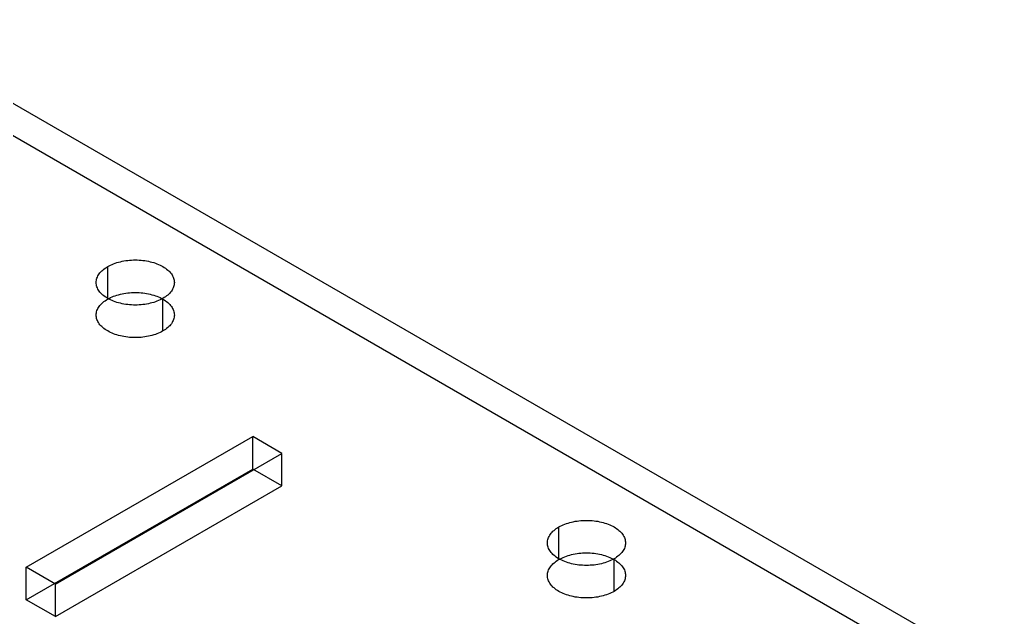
# Model space of a CAD drawing. Header units: inches. Extents: x 3 to 201, y 3 to 129.
# Drawn here: x 172.812 to 175.821, y 74.75 to 76.577 of the extents above; entities that cross this region are included whole.
import ezdxf

# ---------------------------------------------------------------- set-up
doc = ezdxf.new("R2010")
doc.units = ezdxf.units.IN
doc.header["$MEASUREMENT"] = 0

msp = doc.modelspace()

# ---------------------------------------------------------------- linework, layer by layer
at = {"layer": 'OUTLINE'}
for p, q in [((175.8212, 74.5719), (172.3476, 76.5775)), ((175.8212, 74.4724), (172.3476, 76.4779)), ((173.1248, 75.8386), (173.1303, 75.8397)), ((173.1303, 75.8397), (173.136, 75.8406)), ((173.136, 75.8406), (173.1417, 75.8413)), ((173.1417, 75.8413), (173.1475, 75.8419)), ((173.1475, 75.8419), (173.1533, 75.8423)), ((173.1533, 75.8423), (173.1591, 75.8426)), ((173.1591, 75.8426), (173.165, 75.8427)), ((173.165, 75.8427), (173.1709, 75.8426)), ((173.1709, 75.8426), (173.1767, 75.8423)), ((173.1767, 75.8423), (173.1825, 75.8419)), ((173.1825, 75.8419), (173.1883, 75.8413)), ((173.1883, 75.8413), (173.194, 75.8406)), ((173.194, 75.8406), (173.1996, 75.8397)), ((173.1996, 75.8397), (173.2052, 75.8386)), ((173.0626, 75.8092), (173.0658, 75.812)), ((173.0658, 75.812), (173.0691, 75.8148)), ((173.0691, 75.8148), (173.0727, 75.8175)), ((173.0727, 75.8175), (173.0766, 75.82)), ((173.0766, 75.82), (173.0806, 75.8225)), ((173.0806, 75.8225), (173.0848, 75.8248)), ((173.0806, 75.7229), (173.0806, 75.8225)), ((173.0848, 75.8248), (173.0893, 75.827)), ((173.0893, 75.827), (173.0939, 75.8291)), ((173.0939, 75.8291), (173.0987, 75.831)), ((173.0987, 75.831), (173.1036, 75.8329)), ((173.1036, 75.8329), (173.1087, 75.8345)), ((173.1087, 75.8345), (173.114, 75.836)), ((173.114, 75.836), (173.1193, 75.8374)), ((173.1193, 75.8374), (173.1248, 75.8386)), ((173.2052, 75.8386), (173.2107, 75.8374)), ((173.2107, 75.8374), (173.216, 75.836)), ((173.216, 75.836), (173.2213, 75.8345)), ((173.2213, 75.8345), (173.2264, 75.8329)), ((173.2264, 75.8329), (173.2313, 75.831)), ((173.2313, 75.831), (173.2361, 75.8291)), ((173.2361, 75.8291), (173.2407, 75.827)), ((173.2407, 75.827), (173.2451, 75.8248)), ((173.2451, 75.8248), (173.2494, 75.8225)), ((173.2494, 75.8225), (173.2534, 75.82)), ((173.2534, 75.82), (173.2573, 75.8175)), ((173.2573, 75.8175), (173.2609, 75.8148)), ((173.2609, 75.8148), (173.2642, 75.812)), ((173.2642, 75.812), (173.2674, 75.8092)), ((173.0458, 75.7771), (173.0462, 75.7805)), ((173.0462, 75.7805), (173.0469, 75.7839)), ((173.0469, 75.7839), (173.0479, 75.7872)), ((173.0479, 75.7872), (173.0492, 75.7905)), ((173.0492, 75.7905), (173.0508, 75.7937)), ((173.0508, 75.7937), (173.0526, 75.797)), ((173.0526, 75.797), (173.0547, 75.8001)), ((173.0547, 75.8001), (173.0571, 75.8032)), ((173.0571, 75.8032), (173.0597, 75.8062)), ((173.0597, 75.8062), (173.0626, 75.8092)), ((173.2674, 75.8092), (173.2703, 75.8062)), ((173.2703, 75.8062), (173.2729, 75.8032)), ((173.2729, 75.8032), (173.2753, 75.8001)), ((173.2753, 75.8001), (173.2774, 75.797)), ((173.2774, 75.797), (173.2792, 75.7937)), ((173.2792, 75.7937), (173.2808, 75.7905)), ((173.2808, 75.7905), (173.2821, 75.7872)), ((173.2821, 75.7872), (173.2831, 75.7839)), ((173.2831, 75.7839), (173.2838, 75.7805)), ((173.2838, 75.7805), (173.2842, 75.7771)), ((173.0456, 75.7737), (173.0458, 75.7771)), ((173.0458, 75.7704), (173.0456, 75.7737)), ((173.0462, 75.767), (173.0458, 75.7704)), ((173.0469, 75.7636), (173.0462, 75.767)), ((173.0479, 75.7603), (173.0469, 75.7636)), ((173.0492, 75.757), (173.0479, 75.7603)), ((173.0508, 75.7537), (173.0492, 75.757)), ((173.0526, 75.7505), (173.0508, 75.7537)), ((173.0547, 75.7474), (173.0526, 75.7505)), ((173.2774, 75.7505), (173.2753, 75.7474)), ((173.2792, 75.7537), (173.2774, 75.7505)), ((173.2808, 75.757), (173.2792, 75.7537)), ((173.2821, 75.7603), (173.2808, 75.757)), ((173.2831, 75.7636), (173.2821, 75.7603)), ((173.2838, 75.767), (173.2831, 75.7636)), ((173.2842, 75.7704), (173.2838, 75.767)), ((173.2842, 75.7771), (173.2844, 75.7737)), ((173.2844, 75.7737), (173.2842, 75.7704)), ((173.0571, 75.7443), (173.0547, 75.7474)), ((173.0597, 75.7413), (173.0571, 75.7443)), ((173.0626, 75.7383), (173.0597, 75.7413)), ((173.0658, 75.7355), (173.0626, 75.7383)), ((173.0691, 75.7327), (173.0658, 75.7355)), ((173.0727, 75.73), (173.0691, 75.7327)), ((173.0766, 75.7275), (173.0727, 75.73)), ((173.0727, 75.7179), (173.0766, 75.7205)), ((173.0806, 75.725), (173.0766, 75.7275)), ((173.0766, 75.7205), (173.0806, 75.7229)), ((173.0806, 75.7229), (173.0848, 75.7253)), ((173.0848, 75.7227), (173.0806, 75.725)), ((173.0848, 75.7253), (173.0893, 75.7275)), ((173.0893, 75.7205), (173.0848, 75.7227)), ((173.0893, 75.7275), (173.0939, 75.7296)), ((173.0939, 75.7184), (173.0893, 75.7205)), ((173.0939, 75.7296), (173.0987, 75.7315)), ((173.0987, 75.7315), (173.1036, 75.7333)), ((173.1036, 75.7333), (173.1087, 75.735)), ((173.1087, 75.735), (173.114, 75.7365)), ((173.114, 75.7365), (173.1193, 75.7379)), ((173.1193, 75.7379), (173.1248, 75.7391)), ((173.1248, 75.7391), (173.1303, 75.7402)), ((173.1303, 75.7402), (173.136, 75.7411)), ((173.136, 75.7411), (173.1417, 75.7418)), ((173.1417, 75.7418), (173.1475, 75.7424)), ((173.1475, 75.7424), (173.1533, 75.7428)), ((173.1533, 75.7428), (173.1591, 75.743)), ((173.1591, 75.743), (173.165, 75.7431)), ((173.165, 75.7431), (173.1709, 75.743)), ((173.1709, 75.743), (173.1767, 75.7428)), ((173.1767, 75.7428), (173.1825, 75.7424)), ((173.1825, 75.7424), (173.1883, 75.7418)), ((173.1883, 75.7418), (173.194, 75.7411)), ((173.194, 75.7411), (173.1996, 75.7402)), ((173.1996, 75.7402), (173.2052, 75.7391)), ((173.2052, 75.7391), (173.2107, 75.7379)), ((173.2107, 75.7379), (173.216, 75.7365)), ((173.216, 75.7365), (173.2213, 75.735)), ((173.2213, 75.735), (173.2264, 75.7333)), ((173.2264, 75.7333), (173.2313, 75.7315)), ((173.2313, 75.7315), (173.2361, 75.7296)), ((173.2361, 75.7296), (173.2407, 75.7275)), ((173.2407, 75.7205), (173.2361, 75.7184)), ((173.2407, 75.7275), (173.2451, 75.7253)), ((173.2451, 75.7227), (173.2407, 75.7205)), ((173.2451, 75.7253), (173.2494, 75.7229)), ((173.2494, 75.725), (173.2451, 75.7227)), ((173.2534, 75.7275), (173.2494, 75.725)), ((173.2494, 75.6255), (173.2494, 75.725)), ((173.2494, 75.7229), (173.2534, 75.7205)), ((173.2573, 75.73), (173.2534, 75.7275)), ((173.2534, 75.7205), (173.2573, 75.7179)), ((173.2609, 75.7327), (173.2573, 75.73)), ((173.2642, 75.7355), (173.2609, 75.7327)), ((173.2674, 75.7383), (173.2642, 75.7355)), ((173.2703, 75.7413), (173.2674, 75.7383)), ((173.2729, 75.7443), (173.2703, 75.7413)), ((173.2753, 75.7474), (173.2729, 75.7443)), ((173.0479, 75.6877), (173.0492, 75.691)), ((173.0492, 75.691), (173.0508, 75.6942)), ((173.0508, 75.6942), (173.0526, 75.6974)), ((173.0526, 75.6974), (173.0547, 75.7006)), ((173.0547, 75.7006), (173.0571, 75.7037)), ((173.0571, 75.7037), (173.0597, 75.7067)), ((173.0597, 75.7067), (173.0626, 75.7096)), ((173.0626, 75.7096), (173.0658, 75.7125)), ((173.0658, 75.7125), (173.0691, 75.7153)), ((173.0691, 75.7153), (173.0727, 75.7179)), ((173.0987, 75.7164), (173.0939, 75.7184)), ((173.1036, 75.7146), (173.0987, 75.7164)), ((173.1087, 75.713), (173.1036, 75.7146)), ((173.114, 75.7114), (173.1087, 75.713)), ((173.1193, 75.7101), (173.114, 75.7114)), ((173.1248, 75.7089), (173.1193, 75.7101)), ((173.1303, 75.7078), (173.1248, 75.7089)), ((173.136, 75.7069), (173.1303, 75.7078)), ((173.1417, 75.7062), (173.136, 75.7069)), ((173.1475, 75.7056), (173.1417, 75.7062)), ((173.1533, 75.7052), (173.1475, 75.7056)), ((173.1591, 75.7049), (173.1533, 75.7052)), ((173.165, 75.7048), (173.1591, 75.7049)), ((173.1709, 75.7049), (173.165, 75.7048)), ((173.1767, 75.7052), (173.1709, 75.7049)), ((173.1825, 75.7056), (173.1767, 75.7052)), ((173.1883, 75.7062), (173.1825, 75.7056)), ((173.194, 75.7069), (173.1883, 75.7062)), ((173.1996, 75.7078), (173.194, 75.7069)), ((173.2052, 75.7089), (173.1996, 75.7078)), ((173.2107, 75.7101), (173.2052, 75.7089)), ((173.216, 75.7114), (173.2107, 75.7101)), ((173.2213, 75.713), (173.216, 75.7114)), ((173.2264, 75.7146), (173.2213, 75.713)), ((173.2313, 75.7164), (173.2264, 75.7146)), ((173.2361, 75.7184), (173.2313, 75.7164)), ((173.2573, 75.7179), (173.2609, 75.7153)), ((173.2609, 75.7153), (173.2642, 75.7125)), ((173.2642, 75.7125), (173.2674, 75.7096)), ((173.2674, 75.7096), (173.2703, 75.7067)), ((173.2703, 75.7067), (173.2729, 75.7037)), ((173.2729, 75.7037), (173.2753, 75.7006)), ((173.2753, 75.7006), (173.2774, 75.6974)), ((173.2774, 75.6974), (173.2792, 75.6942)), ((173.2792, 75.6942), (173.2808, 75.691)), ((173.2808, 75.691), (173.2821, 75.6877)), ((173.0456, 75.6742), (173.0458, 75.6776)), ((173.0458, 75.6708), (173.0456, 75.6742)), ((173.0458, 75.6776), (173.0462, 75.681)), ((173.0462, 75.6675), (173.0458, 75.6708)), ((173.0462, 75.681), (173.0469, 75.6843)), ((173.0469, 75.6641), (173.0462, 75.6675)), ((173.0469, 75.6843), (173.0479, 75.6877)), ((173.0479, 75.6608), (173.0469, 75.6641)), ((173.0492, 75.6575), (173.0479, 75.6608)), ((173.2821, 75.6608), (173.2808, 75.6575)), ((173.2821, 75.6877), (173.2831, 75.6843)), ((173.2831, 75.6641), (173.2821, 75.6608)), ((173.2831, 75.6843), (173.2838, 75.681)), ((173.2838, 75.6675), (173.2831, 75.6641)), ((173.2838, 75.681), (173.2842, 75.6776)), ((173.2842, 75.6708), (173.2838, 75.6675)), ((173.2842, 75.6776), (173.2844, 75.6742)), ((173.2844, 75.6742), (173.2842, 75.6708)), ((173.0508, 75.6542), (173.0492, 75.6575)), ((173.0526, 75.651), (173.0508, 75.6542)), ((173.0547, 75.6478), (173.0526, 75.651)), ((173.0571, 75.6448), (173.0547, 75.6478)), ((173.0597, 75.6417), (173.0571, 75.6448)), ((173.0626, 75.6388), (173.0597, 75.6417)), ((173.0658, 75.6359), (173.0626, 75.6388)), ((173.0691, 75.6332), (173.0658, 75.6359)), ((173.0727, 75.6305), (173.0691, 75.6332)), ((173.0766, 75.6279), (173.0727, 75.6305)), ((173.2573, 75.6305), (173.2534, 75.6279)), ((173.2609, 75.6332), (173.2573, 75.6305)), ((173.2642, 75.6359), (173.2609, 75.6332)), ((173.2674, 75.6388), (173.2642, 75.6359)), ((173.2703, 75.6417), (173.2674, 75.6388)), ((173.2729, 75.6448), (173.2703, 75.6417)), ((173.2753, 75.6478), (173.2729, 75.6448)), ((173.2774, 75.651), (173.2753, 75.6478)), ((173.2792, 75.6542), (173.2774, 75.651)), ((173.2808, 75.6575), (173.2792, 75.6542)), ((173.0806, 75.6255), (173.0766, 75.6279)), ((173.0848, 75.6232), (173.0806, 75.6255)), ((173.0893, 75.6209), (173.0848, 75.6232)), ((173.0939, 75.6189), (173.0893, 75.6209)), ((173.0987, 75.6169), (173.0939, 75.6189)), ((173.1036, 75.6151), (173.0987, 75.6169)), ((173.1087, 75.6134), (173.1036, 75.6151)), ((173.114, 75.6119), (173.1087, 75.6134)), ((173.1193, 75.6106), (173.114, 75.6119)), ((173.1248, 75.6093), (173.1193, 75.6106)), ((173.1303, 75.6083), (173.1248, 75.6093)), ((173.136, 75.6074), (173.1303, 75.6083)), ((173.1417, 75.6066), (173.136, 75.6074)), ((173.1475, 75.6061), (173.1417, 75.6066)), ((173.1533, 75.6056), (173.1475, 75.6061)), ((173.1591, 75.6054), (173.1533, 75.6056)), ((173.165, 75.6053), (173.1591, 75.6054)), ((173.1709, 75.6054), (173.165, 75.6053)), ((173.1767, 75.6056), (173.1709, 75.6054)), ((173.1825, 75.6061), (173.1767, 75.6056)), ((173.1883, 75.6066), (173.1825, 75.6061)), ((173.194, 75.6074), (173.1883, 75.6066)), ((173.1996, 75.6083), (173.194, 75.6074)), ((173.2052, 75.6093), (173.1996, 75.6083)), ((173.2107, 75.6106), (173.2052, 75.6093)), ((173.216, 75.6119), (173.2107, 75.6106)), ((173.2213, 75.6134), (173.216, 75.6119)), ((173.2264, 75.6151), (173.2213, 75.6134)), ((173.2313, 75.6169), (173.2264, 75.6151)), ((173.2361, 75.6189), (173.2313, 75.6169)), ((173.2407, 75.6209), (173.2361, 75.6189)), ((173.2451, 75.6232), (173.2407, 75.6209)), ((173.2494, 75.6255), (173.2451, 75.6232)), ((173.2534, 75.6279), (173.2494, 75.6255)), ((172.8318, 74.9029), (173.5241, 75.3026)), ((173.6131, 75.2512), (173.5241, 75.3026)), ((173.5241, 75.2031), (173.5241, 75.3026)), ((172.9208, 74.8515), (173.6131, 75.2512)), ((173.6131, 75.1517), (173.6131, 75.2512)), ((172.8318, 74.8033), (173.5241, 75.2031)), ((173.6131, 75.1517), (173.5241, 75.2031)), ((172.9208, 74.752), (173.6131, 75.1517)), ((174.4597, 75.0262), (174.4639, 75.0286)), ((174.4639, 75.0286), (174.4683, 75.0308)), ((174.4683, 75.0308), (174.473, 75.0329)), ((174.473, 75.0329), (174.4777, 75.0348)), ((174.4777, 75.0348), (174.4827, 75.0366)), ((174.4827, 75.0366), (174.4878, 75.0383)), ((174.4878, 75.0383), (174.493, 75.0398)), ((174.493, 75.0398), (174.4984, 75.0412)), ((174.4984, 75.0412), (174.5038, 75.0424)), ((174.5038, 75.0424), (174.5094, 75.0435)), ((174.5094, 75.0435), (174.5151, 75.0444)), ((174.5151, 75.0444), (174.5208, 75.0451)), ((174.5208, 75.0451), (174.5265, 75.0457)), ((174.5265, 75.0457), (174.5324, 75.0461)), ((174.5324, 75.0461), (174.5382, 75.0463)), ((174.5382, 75.0463), (174.5441, 75.0464)), ((174.5441, 75.0464), (174.5499, 75.0463)), ((174.5499, 75.0463), (174.5558, 75.0461)), ((174.5558, 75.0461), (174.5616, 75.0457)), ((174.5616, 75.0457), (174.5673, 75.0451)), ((174.5673, 75.0451), (174.5731, 75.0444)), ((174.5731, 75.0444), (174.5787, 75.0435)), ((174.5787, 75.0435), (174.5843, 75.0424)), ((174.5843, 75.0424), (174.5897, 75.0412)), ((174.5897, 75.0412), (174.5951, 75.0398)), ((174.5951, 75.0398), (174.6003, 75.0383)), ((174.6003, 75.0383), (174.6054, 75.0366)), ((174.6054, 75.0366), (174.6104, 75.0348)), ((174.6104, 75.0348), (174.6152, 75.0329)), ((174.6152, 75.0329), (174.6198, 75.0308)), ((174.6198, 75.0308), (174.6242, 75.0286)), ((174.6242, 75.0286), (174.6285, 75.0262)), ((174.4283, 74.9943), (174.4298, 74.9975)), ((174.4298, 74.9975), (174.4317, 75.0007)), ((174.4317, 75.0007), (174.4338, 75.0039)), ((174.4338, 75.0039), (174.4362, 75.007)), ((174.4362, 75.007), (174.4388, 75.01)), ((174.4388, 75.01), (174.4417, 75.0129)), ((174.4417, 75.0129), (174.4448, 75.0158)), ((174.4448, 75.0158), (174.4482, 75.0186)), ((174.4482, 75.0186), (174.4518, 75.0212)), ((174.4518, 75.0212), (174.4556, 75.0238)), ((174.4556, 75.0238), (174.4597, 75.0262)), ((174.4597, 74.9267), (174.4597, 75.0262)), ((174.6285, 75.0262), (174.6325, 75.0238)), ((174.6325, 75.0238), (174.6363, 75.0212)), ((174.6363, 75.0212), (174.6399, 75.0186)), ((174.6399, 75.0186), (174.6433, 75.0158)), ((174.6433, 75.0158), (174.6464, 75.0129)), ((174.6464, 75.0129), (174.6493, 75.01)), ((174.6493, 75.01), (174.652, 75.007)), ((174.652, 75.007), (174.6543, 75.0039)), ((174.6543, 75.0039), (174.6564, 75.0007)), ((174.6564, 75.0007), (174.6583, 74.9975)), ((174.6583, 74.9975), (174.6598, 74.9943)), ((174.4247, 74.9775), (174.4248, 74.9809)), ((174.4248, 74.9741), (174.4247, 74.9775)), ((174.4248, 74.9809), (174.4253, 74.9843)), ((174.4253, 74.9708), (174.4248, 74.9741)), ((174.4253, 74.9843), (174.426, 74.9876)), ((174.426, 74.9674), (174.4253, 74.9708)), ((174.426, 74.9876), (174.427, 74.991)), ((174.427, 74.9641), (174.426, 74.9674)), ((174.427, 74.991), (174.4283, 74.9943)), ((174.6598, 74.9943), (174.6611, 74.991)), ((174.6611, 74.991), (174.6621, 74.9876)), ((174.6621, 74.9674), (174.6611, 74.9641)), ((174.6621, 74.9876), (174.6628, 74.9843)), ((174.6628, 74.9708), (174.6621, 74.9674)), ((174.6628, 74.9843), (174.6633, 74.9809)), ((174.6633, 74.9741), (174.6628, 74.9708)), ((174.6633, 74.9809), (174.6634, 74.9775)), ((174.6634, 74.9775), (174.6633, 74.9741)), ((174.4283, 74.9608), (174.427, 74.9641)), ((174.4298, 74.9575), (174.4283, 74.9608)), ((174.4317, 74.9543), (174.4298, 74.9575)), ((174.4338, 74.9511), (174.4317, 74.9543)), ((174.4362, 74.9481), (174.4338, 74.9511)), ((174.4388, 74.945), (174.4362, 74.9481)), ((174.4417, 74.9421), (174.4388, 74.945)), ((174.4448, 74.9392), (174.4417, 74.9421)), ((174.4482, 74.9365), (174.4448, 74.9392)), ((174.4777, 74.9353), (174.4827, 74.9371)), ((174.4827, 74.9371), (174.4878, 74.9388)), ((174.4878, 74.9388), (174.493, 74.9403)), ((174.493, 74.9403), (174.4984, 74.9417)), ((174.4984, 74.9417), (174.5038, 74.9429)), ((174.5038, 74.9429), (174.5094, 74.9439)), ((174.5094, 74.9439), (174.5151, 74.9448)), ((174.5151, 74.9448), (174.5208, 74.9456)), ((174.5208, 74.9456), (174.5265, 74.9462)), ((174.5265, 74.9462), (174.5324, 74.9466)), ((174.5324, 74.9466), (174.5382, 74.9468)), ((174.5382, 74.9468), (174.5441, 74.9469)), ((174.5441, 74.9469), (174.5499, 74.9468)), ((174.5499, 74.9468), (174.5558, 74.9466)), ((174.5558, 74.9466), (174.5616, 74.9462)), ((174.5616, 74.9462), (174.5673, 74.9456)), ((174.5673, 74.9456), (174.5731, 74.9448)), ((174.5731, 74.9448), (174.5787, 74.9439)), ((174.5787, 74.9439), (174.5843, 74.9429)), ((174.5843, 74.9429), (174.5897, 74.9417)), ((174.5897, 74.9417), (174.5951, 74.9403)), ((174.5951, 74.9403), (174.6003, 74.9388)), ((174.6003, 74.9388), (174.6054, 74.9371)), ((174.6054, 74.9371), (174.6104, 74.9353)), ((174.6433, 74.9392), (174.6399, 74.9365)), ((174.6464, 74.9421), (174.6433, 74.9392)), ((174.6493, 74.945), (174.6464, 74.9421)), ((174.652, 74.9481), (174.6493, 74.945)), ((174.6543, 74.9511), (174.652, 74.9481)), ((174.6564, 74.9543), (174.6543, 74.9511)), ((174.6583, 74.9575), (174.6564, 74.9543)), ((174.6598, 74.9608), (174.6583, 74.9575)), ((174.6611, 74.9641), (174.6598, 74.9608)), ((174.4338, 74.9044), (174.4362, 74.9075)), ((174.4362, 74.9075), (174.4388, 74.9105)), ((174.4388, 74.9105), (174.4417, 74.9134)), ((174.4417, 74.9134), (174.4448, 74.9163)), ((174.4448, 74.9163), (174.4482, 74.919)), ((174.4518, 74.9338), (174.4482, 74.9365)), ((174.4482, 74.919), (174.4518, 74.9217)), ((174.4556, 74.9312), (174.4518, 74.9338)), ((174.4518, 74.9217), (174.4556, 74.9243)), ((174.4597, 74.9288), (174.4556, 74.9312)), ((174.4556, 74.9243), (174.4597, 74.9267)), ((174.4597, 74.9267), (174.4639, 74.9291)), ((174.4639, 74.9265), (174.4597, 74.9288)), ((174.4639, 74.9291), (174.4683, 74.9313)), ((174.4683, 74.9243), (174.4639, 74.9265)), ((174.4683, 74.9313), (174.473, 74.9333)), ((174.473, 74.9222), (174.4683, 74.9243)), ((174.473, 74.9333), (174.4777, 74.9353)), ((174.4777, 74.9202), (174.473, 74.9222)), ((174.4827, 74.9184), (174.4777, 74.9202)), ((174.4878, 74.9167), (174.4827, 74.9184)), ((174.493, 74.9152), (174.4878, 74.9167)), ((174.4984, 74.9139), (174.493, 74.9152)), ((174.5038, 74.9126), (174.4984, 74.9139)), ((174.5094, 74.9116), (174.5038, 74.9126)), ((174.5151, 74.9107), (174.5094, 74.9116)), ((174.5208, 74.9099), (174.5151, 74.9107)), ((174.5265, 74.9094), (174.5208, 74.9099)), ((174.5324, 74.9089), (174.5265, 74.9094)), ((174.5382, 74.9087), (174.5324, 74.9089)), ((174.5441, 74.9086), (174.5382, 74.9087)), ((174.5499, 74.9087), (174.5441, 74.9086)), ((174.5558, 74.9089), (174.5499, 74.9087)), ((174.5616, 74.9094), (174.5558, 74.9089)), ((174.5673, 74.9099), (174.5616, 74.9094)), ((174.5731, 74.9107), (174.5673, 74.9099)), ((174.5787, 74.9116), (174.5731, 74.9107)), ((174.5843, 74.9126), (174.5787, 74.9116)), ((174.5897, 74.9139), (174.5843, 74.9126)), ((174.5951, 74.9152), (174.5897, 74.9139)), ((174.6003, 74.9167), (174.5951, 74.9152)), ((174.6054, 74.9184), (174.6003, 74.9167)), ((174.6104, 74.9202), (174.6054, 74.9184)), ((174.6104, 74.9353), (174.6152, 74.9333)), ((174.6152, 74.9222), (174.6104, 74.9202)), ((174.6152, 74.9333), (174.6198, 74.9313)), ((174.6198, 74.9243), (174.6152, 74.9222)), ((174.6198, 74.9313), (174.6242, 74.9291)), ((174.6242, 74.9265), (174.6198, 74.9243)), ((174.6242, 74.9291), (174.6285, 74.9267)), ((174.6285, 74.9288), (174.6242, 74.9265)), ((174.6325, 74.9312), (174.6285, 74.9288)), ((174.6285, 74.8293), (174.6285, 74.9288)), ((174.6285, 74.9267), (174.6325, 74.9243)), ((174.6363, 74.9338), (174.6325, 74.9312)), ((174.6325, 74.9243), (174.6363, 74.9217)), ((174.6399, 74.9365), (174.6363, 74.9338)), ((174.6363, 74.9217), (174.6399, 74.919)), ((174.6399, 74.919), (174.6433, 74.9163)), ((174.6433, 74.9163), (174.6464, 74.9134)), ((174.6464, 74.9134), (174.6493, 74.9105)), ((174.6493, 74.9105), (174.652, 74.9075)), ((174.652, 74.9075), (174.6543, 74.9044)), ((172.8318, 74.8033), (172.8318, 74.9029)), ((172.9208, 74.8515), (172.8318, 74.9029)), ((174.4247, 74.878), (174.4248, 74.8814)), ((174.4248, 74.8746), (174.4247, 74.878)), ((174.4248, 74.8814), (174.4253, 74.8847)), ((174.4253, 74.8847), (174.426, 74.8881)), ((174.426, 74.8881), (174.427, 74.8914)), ((174.427, 74.8914), (174.4283, 74.8947)), ((174.4283, 74.8947), (174.4298, 74.898)), ((174.4298, 74.898), (174.4317, 74.9012)), ((174.4317, 74.9012), (174.4338, 74.9044)), ((174.6543, 74.9044), (174.6564, 74.9012)), ((174.6564, 74.9012), (174.6583, 74.898)), ((174.6583, 74.898), (174.6598, 74.8947)), ((174.6598, 74.8947), (174.6611, 74.8914)), ((174.6611, 74.8914), (174.6621, 74.8881)), ((174.6621, 74.8881), (174.6628, 74.8847)), ((174.6628, 74.8847), (174.6633, 74.8814)), ((174.6633, 74.8814), (174.6634, 74.878)), ((174.6634, 74.878), (174.6633, 74.8746)), ((172.9208, 74.752), (172.9208, 74.8515)), ((174.4253, 74.8712), (174.4248, 74.8746)), ((174.426, 74.8679), (174.4253, 74.8712)), ((174.427, 74.8645), (174.426, 74.8679)), ((174.4283, 74.8612), (174.427, 74.8645)), ((174.4298, 74.858), (174.4283, 74.8612)), ((174.4317, 74.8548), (174.4298, 74.858)), ((174.4338, 74.8516), (174.4317, 74.8548)), ((174.4362, 74.8485), (174.4338, 74.8516)), ((174.4388, 74.8455), (174.4362, 74.8485)), ((174.652, 74.8485), (174.6493, 74.8455)), ((174.6543, 74.8516), (174.652, 74.8485)), ((174.6564, 74.8548), (174.6543, 74.8516)), ((174.6583, 74.858), (174.6564, 74.8548)), ((174.6598, 74.8612), (174.6583, 74.858)), ((174.6611, 74.8645), (174.6598, 74.8612)), ((174.6621, 74.8679), (174.6611, 74.8645)), ((174.6628, 74.8712), (174.6621, 74.8679)), ((174.6633, 74.8746), (174.6628, 74.8712)), ((174.4417, 74.8426), (174.4388, 74.8455)), ((174.4448, 74.8397), (174.4417, 74.8426)), ((174.4482, 74.8369), (174.4448, 74.8397)), ((174.4518, 74.8343), (174.4482, 74.8369)), ((174.4556, 74.8317), (174.4518, 74.8343)), ((174.4597, 74.8293), (174.4556, 74.8317)), ((174.4639, 74.8269), (174.4597, 74.8293)), ((174.4683, 74.8247), (174.4639, 74.8269)), ((174.473, 74.8226), (174.4683, 74.8247)), ((174.4777, 74.8207), (174.473, 74.8226)), ((174.4827, 74.8189), (174.4777, 74.8207)), ((174.4878, 74.8172), (174.4827, 74.8189)), ((174.493, 74.8157), (174.4878, 74.8172)), ((174.6003, 74.8172), (174.5951, 74.8157)), ((174.6054, 74.8189), (174.6003, 74.8172)), ((174.6104, 74.8207), (174.6054, 74.8189)), ((174.6152, 74.8226), (174.6104, 74.8207)), ((174.6198, 74.8247), (174.6152, 74.8226)), ((174.6242, 74.8269), (174.6198, 74.8247)), ((174.6285, 74.8293), (174.6242, 74.8269)), ((174.6325, 74.8317), (174.6285, 74.8293)), ((174.6363, 74.8343), (174.6325, 74.8317)), ((174.6399, 74.8369), (174.6363, 74.8343)), ((174.6433, 74.8397), (174.6399, 74.8369)), ((174.6464, 74.8426), (174.6433, 74.8397)), ((174.6493, 74.8455), (174.6464, 74.8426)), ((172.9208, 74.752), (172.8318, 74.8033)), ((174.4984, 74.8143), (174.493, 74.8157)), ((174.5038, 74.8131), (174.4984, 74.8143)), ((174.5094, 74.812), (174.5038, 74.8131)), ((174.5151, 74.8111), (174.5094, 74.812)), ((174.5208, 74.8104), (174.5151, 74.8111)), ((174.5265, 74.8098), (174.5208, 74.8104)), ((174.5324, 74.8094), (174.5265, 74.8098)), ((174.5382, 74.8092), (174.5324, 74.8094)), ((174.5441, 74.8091), (174.5382, 74.8092)), ((174.5499, 74.8092), (174.5441, 74.8091)), ((174.5558, 74.8094), (174.5499, 74.8092)), ((174.5616, 74.8098), (174.5558, 74.8094)), ((174.5673, 74.8104), (174.5616, 74.8098)), ((174.5731, 74.8111), (174.5673, 74.8104)), ((174.5787, 74.812), (174.5731, 74.8111)), ((174.5843, 74.8131), (174.5787, 74.812)), ((174.5897, 74.8143), (174.5843, 74.8131)), ((174.5951, 74.8157), (174.5897, 74.8143))]:
    msp.add_line(p, q, dxfattribs=at)

doc.saveas('drawing.dxf')
